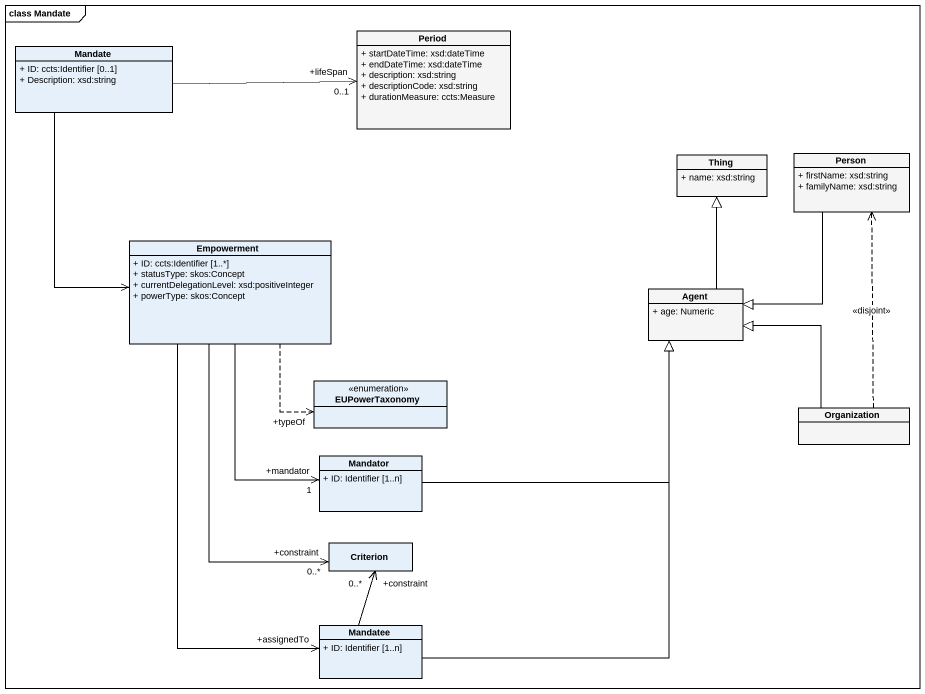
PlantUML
@startuml
mainframe class Mandate
hide circle
hide empty members
skinparam classAttributeIconSize 0
class Period #F5F5F5 {
  + startDateTime: xsd:dateTime
  + endDateTime: xsd:dateTime
  + description: xsd:string
  + descriptionCode: xsd:string
  + durationMeasure: ccts:Measure
}
class Mandate {
  + ID: ccts:Identifier [0..1]
  + Description: xsd:string
}
class Thing #F5F5F5 {
  + name: xsd:string
}
class "Person" as Person_ #F5F5F5 {
  + firstName: xsd:string
  + familyName: xsd:string
}
class Empowerment {
  + ID: ccts:Identifier [1..*]
  + statusType: skos:Concept
  + currentDelegationLevel: xsd:positiveInteger
  + powerType: skos:Concept
}
class "Agent" as Agent_ #F5F5F5 {
  + age: Numeric
}
enum EUPowerTaxonomy
class Organization #F5F5F5
class Mandator {
  + ID: Identifier [1..n]
}
class Criterion
class Mandatee {
  + ID: Identifier [1..n]
}
Mandate -right-> "+lifeSpan\n0..1" Period
Mandate --> Empowerment
Person_ --|> Agent_
Empowerment ..> "+typeOf" EUPowerTaxonomy
Empowerment --> "+mandator\n1" Mandator
Empowerment --> "+constraint\n0..*" Criterion
Empowerment --> "+assignedTo" Mandatee
Agent_ -up-|> Thing
Organization .up.> Person_ : <<disjoint>>
Organization -up-|> Agent_
Mandator -right-|> Agent_
Mandatee -up-|> Agent_
Mandatee -up-> "+constraint\n0..*" Criterion
@enduml
